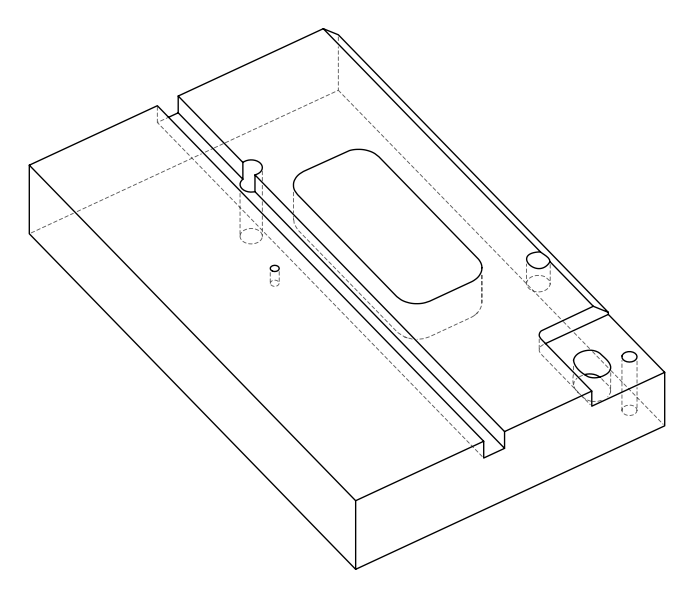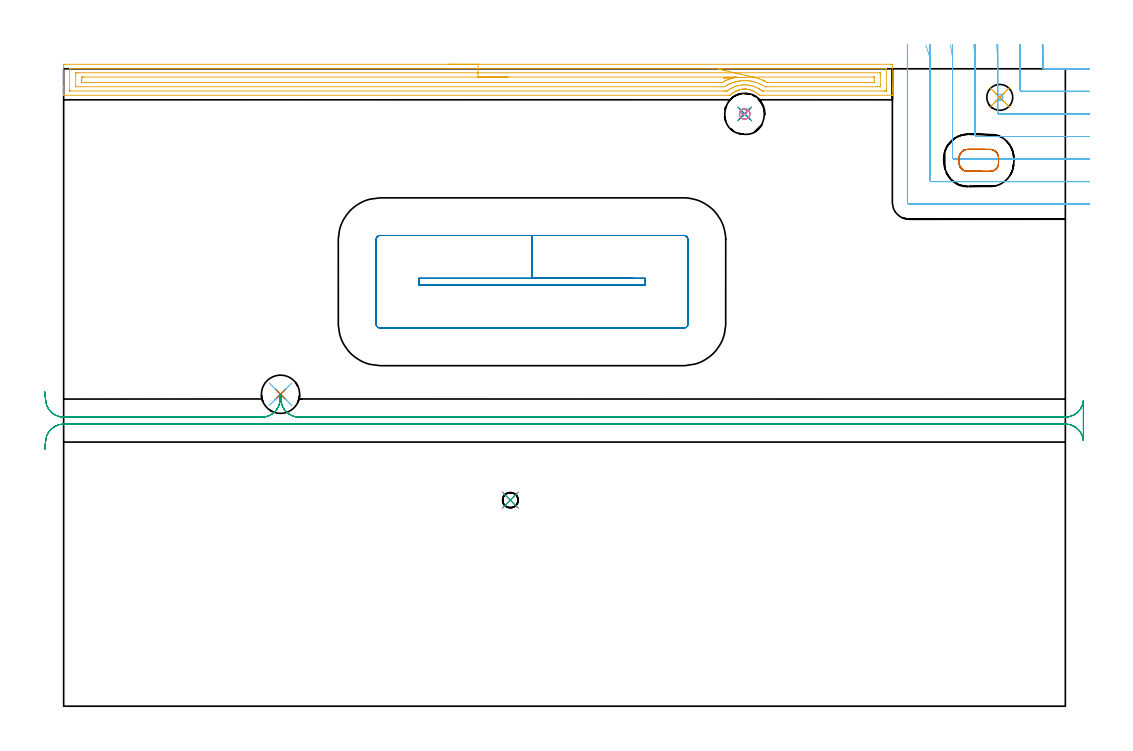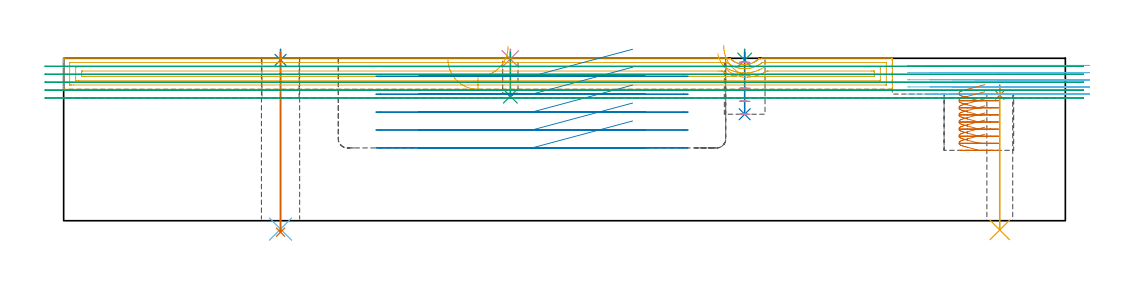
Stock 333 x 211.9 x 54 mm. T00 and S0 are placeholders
(PLAN: 15 operations, 10 tool changes, 29.7 min)
(1 SPOT_DRILL | STEP1HOLE | NXT0321_9005460120000 | 0.03 min | 1229 mm3)
(2 SPOT_DRILL_1 | STEP1HOLE_1 | NXT0321_9005460120000 | 0.03 min | 2 mm3)
(3 SPOT_DRILL_2 | STEP1POCKET | NXT0321_9005460120000 | 0.03 min | 2 mm3)
(4 SPOT_DRILL_3 | STEP1POCKET_1 | NXT0321_9005460120000 | 0.03 min | 0 mm3)
(5 DRILL_THROUGH_HOLE_INTO_CENTER | STEP1HOLE | NXT0301_057 | 0.19 min | 2472 mm3)
(6 DRILL_THROUGH_HOLE_INTO_CENTER_1 | STEP1HOLE_1 | NXT0301_042 | 0.24 min | 2123 mm3)
(7 DRILL_TO_ENLARGE_THROUGH_HOLE | STEP1HOLE_1 | NXT0301_098 | 0.24 min | 4701 mm3)
(8 DRILL_BLIND_HOLE_INTO_CENTER | STEP1POCKET | NXT0301_128 | 0.08 min | 1976 mm3)
(9 DRILL_BLIND_HOLE_INTO_CENTER_1 | STEP1POCKET_1 | NXT0301_022 | 0.06 min | 242 mm3)
(10 MILL_ROUGH_BLIND_HOLE_CONTOUR | STEP1POCKET | NXT0201_013 | Spiral | 0.35 min | 685 mm3)
(11 AREA_MILL | FG_CHAMFER_SURFACE | UGT0205_001 | 9.16 min | 14920 mm3)
(12 MILL_CORNER_NOTCH_RECTANGULAR | CORNER_NOTCH_RECTANGULAR | NXT0201_013 | Follow Part, ap 2.5, ae 75% | 5.51 min | 32553 mm3)
(13 MILL_RECTANGULAR_POCKET | POCKET_RECTANGULAR_STRAIGHT | NXT0201_013 | Follow Part, ap 2.5, ae 75% | 1.27 min | 6498 mm3)
(14 MILL_RECTANGULAR_POCKET_1 | POCKET_RECTANGULAR_STRAIGHT_1 | NXT0201_007 | Follow Part, ap 6.25, ae 75% | 5.08 min | 208420 mm3)
(15 MILL_RECTANGULAR_SLOT | SLOT_RECTANGULAR | NXT0201_011 | Follow Part, ap 3, ae 75% | 7.38 min | 62282 mm3)
(TOOL NXT0321_9005460120000 | NC Spot Drill, 142deg, 12mm, Carbide, Uncoated | D12 PA142 FL30 Z2)
(TOOL NXT0301_057 | Carbide Drill 8.6mm [860.1-0860-026A1-MM 2214] | D8.6 PA140 FL47 Z2)
(TOOL NXT0301_042 | Carbide Drill 7.1mm [860.1-0710-057A1-MM 2214] | D7.1 PA140 FL85 Z2)
(TOOL NXT0301_098 | Carbide Drill 12.7mm [860.1-1270-038A1-MM 2214] | D12.7 PA140 FL60 Z2)
(TOOL NXT0301_128 | Carbide Drill 12mm [861.1-1200-036A1-GP GC34] | D12 PA150 FL37.4 Z2)
(TOOL NXT0301_022 | Carbide Drill 5.1mm [860.1-0510-015A1-MM 2214] | D5.1 PA140 FL28 Z2)
(TOOL NXT0201_013 | ENDMILL 10mm | D10 FL30 Z4)
(TOOL UGT0205_001 | Chamfer Mill 20 x 3 x 45 deg. | D20 FL50 Z2)
(TOOL NXT0201_007 | ENDMILL 25mm [R216.25-25050GCK54P 1620] | D25 R3 FL54 Z5)
(TOOL NXT0201_011 | ENDMILL 12mm [2P460-1200-NA 1630] | D12 FL38 Z6)
(OP 1 SPOT_DRILL)
G17 G21 G94 G90
T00 M6
G54
G17 G0 G90 X311.2 Y202.4 S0 M3
G43 Z64. H0
G94 G81 G98 Z41.73 F250. R45.1
G80
M5
M2
(OP 2 SPOT_DRILL_1)
G17 G21 G94 G90
T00 M6
G54
G17 G0 G90 X72.1 Y103.7 S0 M3
G43 Z64. H0
G94 G81 G98 Z53.453 F250. R57.
G80
M5
M2
(OP 3 SPOT_DRILL_2)
G17 G21 G94 G90
T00 M6
G54
G17 G0 G90 X226.4 Y196.9 S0 M3
G43 Z64. H0
G94 G81 G98 Z53.419 F250. R57.
G80
M5
M2
(OP 4 SPOT_DRILL_3)
G17 G21 G94 G90
T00 M6
G54
G17 G0 G90 X148.5 Y68.5 S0 M3
G43 Z64. H0
G94 G81 G98 Z53.78 F250. R57.
G80
M5
M2
(OP 5 DRILL_THROUGH_HOLE_INTO_CENTER)
G17 G21 G94 G90
T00 M6
G54
G17 G0 G90 X311.2 Y202.4 S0 M3
G43 Z64. H1
G94 G73 G98 Z-3.065 F250. Q7.528 R44.1
G80
M5
M2
(OP 6 DRILL_THROUGH_HOLE_INTO_CENTER_1)
G17 G21 G94 G90
T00 M6
G54
G17 G0 G90 X72.1 Y103.7 S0 M3
G43 Z64. H1
G94 G73 G98 Z-2.792 F250. Q7.099 R56.
G80
M5
M2
(OP 7 DRILL_TO_ENLARGE_THROUGH_HOLE)
G17 G21 G94 G90
T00 M6
G54
G17 G0 G90 X72.1 Y103.7 S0 M3
G43 Z64. H1
G94 G73 G98 Z-3.811 F250. Q11.562 R56.
G80
M5
M2
(OP 8 DRILL_BLIND_HOLE_INTO_CENTER)
G17 G21 G94 G90
T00 M6
G54
G17 G0 G90 X226.4 Y196.9 S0 M3
G43 Z64. H1
G94 G81 G98 Z35.4 F250. R56.
G80
M5
M2
(OP 9 DRILL_BLIND_HOLE_INTO_CENTER_1)
G17 G21 G94 G90
T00 M6
G54
G17 G0 G90 X148.5 Y68.5 S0 M3
G43 Z64. H1
G94 G81 G98 Z41.4 F250. R56.
G80
M5
M2
(OP 10 MILL_ROUGH_BLIND_HOLE_CONTOUR)
G17 G21 G94 G90
T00 M6
G54
G17 G0 G90 X226.4 Y196.9 S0 M3
G43 Z64. H0
Z52.68
G94 G3 X226.991 Y198.059 R0.73 F250.
X225.371 Y198.316 R1.159
X224.984 Y195.871 R1.75
X225.371 Y198.316 R-1.75
X225.178 Y197.094 R0.875
X226.4 Y196.9 R0.875
G0 Z48.36
G3 X226.991 Y198.059 R0.73
X225.371 Y198.316 R1.159
X224.984 Y195.871 R1.75
X225.371 Y198.316 R-1.75
X225.178 Y197.094 R0.875
X226.4 Y196.9 R0.875
G0 Z44.04
G3 X226.991 Y198.059 R0.73
X225.371 Y198.316 R1.159
X224.984 Y195.871 R1.75
X225.371 Y198.316 R-1.75
X225.178 Y197.094 R0.875
X226.4 Y196.9 R0.875
G0 Z39.72
G3 X226.991 Y198.059 R0.73
X225.371 Y198.316 R1.159
X224.984 Y195.871 R1.75
X225.371 Y198.316 R-1.75
X225.178 Y197.094 R0.875
X226.4 Y196.9 R0.875
G0 Z35.4
G3 X226.991 Y198.059 R0.73
X225.371 Y198.316 R1.159
X224.984 Y195.871 R1.75
X225.371 Y198.316 R-1.75
X225.178 Y197.094 R0.875
X226.4 Y196.9 R0.875
G0 Z64.
M5
M2
(OP 11 AREA_MILL)
G17 G21 G94 G90
T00 M6
G54
G17 G0 G90 X127.75 Y213.4 S1061 M3
G43 Z64. H0
Z53.7
G94 G1 X127.788 Z52.828 F250.
X127.902 Z51.964
X128.091 Z51.112
X128.353 Z50.28
X128.687 Z49.474
X129.09 Z48.7
X129.559 Z47.964
X130.09 Z47.272
X130.679 Z46.629
X131.322 Z46.04
X132.014 Z45.508
X132.75 Z45.04
X133.524 Z44.637
X134.33 Z44.303
X135.162 Z44.041
X136.014 Z43.852
X136.878 Z43.738
X137.75 Z43.7
X274.882
X275.429 Y213.395 Z43.703
X275.49 Y213.392 Z43.706
X275.5 Y213.325 Z43.772
Y206.066 Z51.029
Y205.527 Z51.569
Y205.192 Z51.904
Y204.654 Z52.442
Y204.318 Z52.777
Y203.364 Z53.735
X275.497 Y203.23 Z53.862
X275.49 Y203.102 Z53.988
X275.328 Y203.1 Z54.
X232.
X231.242 Y203.104 Z53.99
X231.107 Y203.233 Z53.863
X231.044 Y203.294 Z53.804
X230.903 Y203.414 Z53.686
X230.867 Y203.444 Z53.655
X230.66 Y203.617 Z53.48
X230.606 Y203.663 Z53.435
X230.152 Y204.007 Z53.091
X230.048 Y204.074 Z53.023
X229.767 Y204.237 Z52.86
X229.658 Y204.301 Z52.797
X229.383 Y204.443 Z52.656
X229.259 Y204.507 Z52.593
X228.815 Y204.691 Z52.405
X228.366 Y204.849 Z52.245
X228.16 Y204.912 Z52.185
X227.951 Y204.966 Z52.132
X227.473 Y205.054 Z52.043
X227.171 Y205.093 Z52.005
X227.027 Y205.111 Z51.986
X226.933 Y205.115 Z51.977
X226.888 Y205.116 Z51.973
X226.627 Y205.134 Z51.96
X226.603 Y205.133 Z51.956
X226.58 Y205.135
X226.573 Y205.136
X226.493 Y205.134 Z51.954
X226.471 Y205.133 Z51.953
X226.411 Y205.135 Z51.955
X226.395
X226.134 Z51.961
X226.047 Y205.127 Z51.965
X225.835 Y205.113 Z51.981
X225.747 Y205.107 Z51.988
X225.703 Y205.105 Z51.992
X225.688 Y205.104 Z51.993
X225.523 Y205.078 Z52.013
X225.267 Y205.045 Z52.051
X224.853 Y204.967 Z52.131
X224.848 Z52.132
X224.795 Y204.953 Z52.147
X224.618 Y204.9 Z52.199
X224.407 Y204.834 Z52.258
X224.346 Y204.817 Z52.276
X223.902 Y204.661 Z52.435
X223.726 Y204.583 Z52.516
X223.622 Y204.536 Z52.562
X223.452 Y204.459 Z52.637
X223.364 Y204.412 Z52.681
X223.067 Y204.259 Z52.838
X223.009 Y204.229 Z52.868
X222.754 Y204.075 Z53.023
X222.43 Y203.849 Z53.249
X222.283 Y203.735 Z53.362
X222.117 Y203.609 Z53.49
X221.726 Y203.26 Z53.84
X221.642 Y203.183 Z53.914
X221.55 Y203.104 Z53.99
X221.28 Y203.1 Z54.
X0.171
X0.01 Y203.102 Z53.988
X0.003 Y203.23 Z53.862
X0. Y203.364 Z53.735
Y203.647 Z53.453
Y204.318 Z52.777
Y205.527 Z51.569
Y206.066 Z51.029
Y212.452 Z44.646
X0.006 Y213.056 Z44.042
X0.01 Y213.393 Z43.704
X0.269 Y213.397 Z43.702
X0.618 Y213.4 Z43.7
X137.75
Y211.986 Z45.114
X273.296 Y211.985 Z45.115
X273.446 Y211.983 Z45.117
X273.482 Y211.98 Z45.12
X273.49 Y211.977 Z45.123
X273.494 Y211.968 Z45.132
X273.497 Y211.937 Z45.163
X273.5 Y211.786 Z45.314
Y204.796 Z52.304
X273.498 Y204.664 Z52.436
X273.493 Y204.558 Z52.542
X273.49 Y204.528 Z52.572
X273.48 Y204.521 Z52.579
X273.441 Y204.52 Z52.58
X273.095 Y204.515 Z52.585
X272.894 Y204.514 Z52.586
X272.202
X232.693 Y204.515 Z52.585
X232.347 Y204.517 Z52.583
X232.261 Y204.519 Z52.581
X232.221 Y204.521 Z52.579
X232.171 Y204.556 Z52.544
X232. Y204.68 Z52.42
X231.7 Y204.9 Z52.2
X231.518 Y205.032 Z52.068
X231.268 Y205.192 Z51.908
X231.107 Y205.288 Z51.812
X230.868 Y205.425 Z51.675
X230.416 Y205.652 Z51.448
X230.213 Y205.743 Z51.357
X229.402 Y206.066 Z51.034
X229.32 Y206.095 Z51.005
X229.274 Y206.111 Z50.989
X228.77 Y206.254 Z50.846
X228.427 Y206.334 Z50.766
X228.088 Y206.397 Z50.703
X227.533 Y206.478 Z50.622
X227.065 Y206.524 Z50.576
X226.64 Y206.546 Z50.554
X226.15 Y206.545 Z50.555
X225.747 Y206.524 Z50.576
X225.315 Y206.487 Z50.613
X224.853 Y206.423 Z50.677
X224.545 Y206.367 Z50.733
X224.278 Y206.315 Z50.785
X223.96 Y206.232 Z50.868
X223.828 Y206.195 Z50.905
X223.404 Y206.066 Z51.034
X223.102 Y205.961 Z51.139
X223.067 Y205.946 Z51.154
X222.532 Y205.715 Z51.385
X222.173 Y205.543 Z51.557
X221.939 Y205.421 Z51.679
X221.536 Y205.192 Z51.908
X221.341 Y205.072 Z52.028
X221.28 Y205.031 Z52.069
X220.858 Y204.73 Z52.37
X220.682 Y204.605 Z52.495
X220.556 Y204.521 Z52.579
X220.386 Y204.518 Z52.582
X220.184 Y204.516 Z52.584
X219.493 Y204.514 Z52.586
X219.292
X2.204 Y204.515 Z52.585
X2.054 Y204.517 Z52.583
X2.018 Y204.52 Z52.58
X2.01 Y204.523 Z52.577
X2.006 Y204.533 Z52.567
X2.003 Y204.563 Z52.537
X2. Y204.714 Z52.386
Y211.704 Z45.396
X2.002 Y211.836 Z45.264
X2.007 Y211.942 Z45.158
X2.01 Y211.972 Z45.128
X2.02 Y211.979 Z45.121
X2.059 Y211.98 Z45.12
X2.405 Y211.985 Z45.115
X2.606 Y211.986 Z45.114
X3.298
X137.75
Y210.572 Z46.528
X271.169 Y210.571 Z46.529
X271.308 Y210.57 Z46.53
X271.448 Y210.567 Z46.533
X271.481 Y210.565 Z46.535
X271.49 Y210.545 Z46.555
X271.495 Y210.497 Z46.603
X271.498 Y210.434 Z46.666
X271.5 Y210.247 Z46.853
Y206.752 Z50.348
X271.494 Y206.066 Z51.034
X271.49 Y205.972 Z51.128
X271.486 Y205.935 Z51.165
X271.444 Y205.933 Z51.167
X271.308 Y205.931 Z51.169
X270.555 Y205.929 Z51.171
X270.415 Y205.928 Z51.172
X233.647 Y205.929 Z51.171
X233.366 Y205.932 Z51.168
X233.18 Y205.935 Z51.165
X233.08 Y205.943 Z51.157
X233.046 Y205.965 Z51.135
X232.887 Y206.072 Z51.028
X232. Y206.586 Z50.514
X231.281 Y206.939 Z50.161
X231.107 Y207.014 Z50.086
X230.975 Y207.068 Z50.032
X230.213 Y207.354 Z49.746
X229.597 Y207.543 Z49.557
X229.32 Y207.615 Z49.485
X228.923 Y207.704 Z49.396
X228.445 Y207.795 Z49.305
X228.427 Y207.798 Z49.302
X228.325 Y207.813 Z49.287
X227.533 Y207.907 Z49.193
X227.427 Y207.917 Z49.183
X226.64 Y207.961 Z49.139
X226.488 Y207.962 Z49.138
X226.116 Y207.959 Z49.141
X225.747 Y207.944 Z49.156
X225.621 Y207.936 Z49.164
X224.853 Y207.868 Z49.232
X224.802 Y207.863 Z49.237
X224.44 Y207.813 Z49.287
X224.035 Y207.739 Z49.361
X223.96 Y207.724 Z49.376
X223.599 Y207.645 Z49.455
X223.314 Y207.571 Z49.529
X223.067 Y207.5 Z49.6
X222.631 Y207.365 Z49.735
X222.173 Y207.206 Z49.894
X221.98 Y207.129 Z49.971
X221.519 Y206.939 Z50.161
X221.356 Y206.865 Z50.235
X221.28 Y206.828 Z50.272
X220.767 Y206.567 Z50.533
X220.386 Y206.353 Z50.747
X220.203 Y206.245 Z50.855
X219.915 Y206.066 Z51.034
X219.736 Y205.951 Z51.149
X219.627 Y205.935 Z51.165
X218.6 Y205.929 Z51.171
X4.331
X4.192 Y205.93 Z51.17
X4.052 Y205.934 Z51.166
X4.019 Y205.935 Z51.165
X4.01 Y205.955 Z51.145
X4.005 Y206.003 Z51.097
X4.002 Y206.066 Z51.034
X4. Y206.253 Z50.847
Y209.748 Z47.352
X4.006 Y210.434 Z46.666
X4.01 Y210.528 Z46.572
X4.014 Y210.565 Z46.535
X4.056 Y210.567 Z46.533
X4.192 Y210.569 Z46.531
X4.945 Y210.571 Z46.529
X5.085 Y210.572 Z46.528
X137.75
Y209.157 Z47.943
X222.768
X223.067 Y209.156 Z47.944
X223.483 Y209.153 Z47.947
X223.527 Y209.15 Z47.95
X223.612 Y209.131 Z47.969
X223.526 Y209.112 Z47.988
X223.176 Y209.036 Z48.064
X223.067 Y209.011 Z48.089
X222.803 Y208.945 Z48.155
X222.491 Y208.862 Z48.238
X222.173 Y208.773 Z48.327
X222.106 Y208.753 Z48.347
X221.895 Y208.687 Z48.413
X221.441 Y208.53 Z48.57
X221.28 Y208.471 Z48.629
X220.803 Y208.279 Z48.821
X220.386 Y208.101 Z48.999
X220.187 Y208.008 Z49.092
X219.783 Y207.813 Z49.287
X219.593 Y207.716 Z49.384
X219.493 Y207.663 Z49.437
X219.019 Y207.403 Z49.697
X218.945 Y207.363 Z49.737
X218.898 Y207.35 Z49.75
X218.84 Y207.348 Z49.752
X218.6 Y207.345 Z49.755
X218.187 Y207.343 Z49.757
X217.706
X6.14
X6.092 Y207.344 Z49.756
X6.043 Y207.347 Z49.753
X6.01 Y207.349 Z49.751
X6.008 Y207.393 Z49.707
X6. Y207.792 Z49.308
Y208.666 Z48.434
Y208.687 Z48.413
X6.01 Y209.112 Z47.988
X6.024 Y209.151 Z47.949
X6.103 Y209.153 Z47.947
X6.231 Y209.156 Z47.944
X6.391 Y209.157 Z47.943
X6.872
X137.75
X138.622 Z47.981
X139.487 Z48.095
X140.338 Z48.283
X141.17 Z48.546
X141.976 Z48.88
X142.75 Z49.282
X143.486 Z49.751
X144.178 Z50.282
X144.821 Z50.872
X145.41 Z51.515
X145.942 Z52.207
X146.41 Z52.943
X146.813 Z53.716
X147.147 Z54.522
X147.409 Z55.354
X147.598 Z56.206
X147.712 Z57.071
X147.75 Z57.943
G0 Z64.
X219.461 Y208.801
Z58.305
G1 X219.467 Z57.433
X219.55 Y208.804 Z56.565
X219.707 Y208.81 Z55.707
X219.939 Y208.819 Z54.866
X220.243 Y208.83 Z54.048
X220.617 Y208.843 Z53.26
X221.059 Y208.859 Z52.508
X221.564 Y208.878 Z51.797
X222.129 Y208.898 Z51.132
X222.75 Y208.921 Z50.52
X223.422 Y208.945 Z49.964
X224.14 Y208.972 Z49.469
X224.898 Y208.999 Z49.038
X225.69 Y209.028 Z48.675
X226.512 Y209.058 Z48.383
X227.356 Y209.089 Z48.163
X228.215 Y209.12 Z48.018
X229.084 Y209.152 Z47.948
X229.259 Y209.157 Z47.943
X269.36
X269.408 Y209.156 Z47.944
X269.458 Y209.153 Z47.947
X269.49 Y209.151 Z47.949
X269.492 Y209.107 Z47.993
X269.5 Y208.708 Z48.392
Y207.834 Z49.266
Y207.813 Z49.287
X269.49 Y207.388 Z49.712
X269.476 Y207.349 Z49.751
X269.398 Y207.347 Z49.753
X269.27 Y207.344 Z49.756
X269.109 Y207.343 Z49.757
X268.628
X234.267 Y207.344 Z49.756
X234.028 Y207.346 Z49.754
X233.908 Y207.35 Z49.75
X233.85 Y207.354 Z49.746
X233.787 Y207.387 Z49.713
X233.015 Y207.813 Z49.287
X232.894 Y207.876 Z49.224
X232.763 Y207.941 Z49.159
X232.254 Y208.174 Z48.926
X232. Y208.276 Z48.824
X231.209 Y208.587 Z48.513
X231.107 Y208.622 Z48.478
X230.911 Y208.687 Z48.413
X230.213 Y208.889 Z48.211
X229.932 Y208.962 Z48.138
X229.084 Y209.152 Z47.948
X228.248 Y209.346 Z47.793
X227.402 Y209.542 Z47.714
X226.552 Y209.739 Z47.71
X225.705 Y209.935 Z47.783
X224.867 Y210.129 Z47.931
X224.046 Y210.32 Z48.154
X223.246 Y210.505 Z48.449
X222.474 Y210.684 Z48.814
X221.737 Y210.855 Z49.247
X221.038 Y211.017 Z49.745
X220.385 Y211.169 Z50.303
X219.782 Y211.308 Z50.917
X219.233 Y211.436 Z51.584
X218.743 Y211.549 Z52.296
X218.315 Y211.649 Z53.05
X217.953 Y211.732 Z53.839
X217.659 Y211.801 Z54.658
X217.436 Y211.852 Z55.5
G0 Z64.
M5
M2
(OP 12 MILL_CORNER_NOTCH_RECTANGULAR)
G17 G21 G94 G90
T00 M6
G54
G17 G0 G90 X325.269 Y219.896 S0 M3
G43 Z64.001 H0
Z51.621
G94 G1 X325.433 Y216.9 F250.
G2 X325.5 Y214.445 R45. F500.
G1 Y212.396
G3 X325.996 Y211.9 R0.5
G1 X338.
X341. F250.
G0 Z64.001
X317.723 Y219.894
Z51.621
G1 X317.92 Y216.9
G2 X318. Y214.445 R37.5 F500.
G1 Y204.896
G3 X318.496 Y204.4 R0.5
G1 X338.
X341. F250.
G0 Z64.001
X310.154 Y219.89
Z51.621
G1 X310.399 Y216.9
G2 X310.5 Y214.445 R30. F500.
G1 Y203.098
X310.566 Y203.171
X310.65 Y203.222
G2 X312.07 Y202.873 R0.984
X311.625 Y201.505 R0.999
X310.701 Y201.54 R1.002
X310.5 Y201.705 R1.075
G1 Y197.397
G3 X310.997 Y196.9 R0.5
G1 X338.
X341. F250.
G0 Z64.001
X302.538 Y219.882
Z51.621
G1 X302.866 Y216.9
G2 X303. Y214.445 R22.5 F500.
G1 Y189.897
G3 X303.497 Y189.4 R0.5
G1 X338.
X341. F250.
G0 Z64.001
X294.807 Y219.86
Z51.621
G1 X295.298 Y216.9
G2 X295.5 Y214.445 R15. F500.
G1 Y182.397
G3 X295.997 Y181.9 R0.5
G1 X338.
X341. F250.
G0 Z64.001
X286.605 Y219.735
Z51.621
G1 X287.587 Y216.9
G2 X288. Y214.445 R7.5 F500.
G1 Y174.897
G3 X288.497 Y174.4 R0.5
G1 X338.
X341. F250.
G0 Z64.001
X280.5 Y217.445
Z51.621
G1 Y214.445
Y167.5 F500.
G3 X281.1 Y166.9 R0.6
G1 X338.
X341. F250.
G0 Z64.001
X325.474 Y219.9
Z49.241
G1 X325.499 Y216.9
G2 X325.5 Y216.536 R45. F500.
G1 Y212.396
G3 X325.996 Y211.9 R0.5
G1 X338.
X341. F250.
G0 Z64.001
X317.969 Y219.9
Z49.241
G1 X317.998 Y216.9
G2 X318. Y216.536 R37.5 F500.
G1 Y204.896
G3 X318.496 Y204.4 R0.5
G1 X338.
X341. F250.
G0 Z64.001
X310.461 Y219.9
Z49.241
G1 X310.498 Y216.9
G2 X310.5 Y216.536 R30. F500.
G1 Y203.098
X310.566 Y203.171
X310.65 Y203.222
G2 X312.07 Y202.873 R0.984
X311.625 Y201.505 R0.999
X310.701 Y201.54 R1.002
X310.5 Y201.705 R1.075
G1 Y197.397
G3 X310.997 Y196.9 R0.5
G1 X338.
X341. F250.
G0 Z64.001
X302.948 Y219.9
Z49.241
G1 X302.997 Y216.9
G2 X303. Y216.536 R22.5 F500.
G1 Y189.897
G3 X303.497 Y189.4 R0.5
G1 X338.
X341. F250.
G0 Z64.001
X295.423 Y219.899
Z49.241
G1 X295.496 Y216.9
G2 X295.5 Y216.536 R15. F500.
G1 Y182.397
G3 X295.997 Y181.9 R0.5
G1 X338.
X341. F250.
G0 Z64.001
X287.845 Y219.896
Z49.241
G1 X287.991 Y216.9
G2 X288. Y216.536 R7.5 F500.
G1 Y174.897
G3 X288.497 Y174.4 R0.5
G1 X338.
X341. F250.
G0 Z64.001
X280.5 Y219.536
Z49.241
G1 Y216.536
Y167.5 F500.
G3 X281.1 Y166.9 R0.6
G1 X338.
X341. F250.
G0 Z64.001
X325.5 Y219.9
Z46.86
G1 Y216.9
Y212.396 F500.
G3 X325.996 Y211.9 R0.5
G1 X338.
X341. F250.
G0 Z64.001
X318. Y219.9
Z46.86
G1 Y216.9
Y204.896 F500.
G3 X318.496 Y204.4 R0.5
G1 X338.
X341. F250.
G0 Z64.001
X310.5 Y219.9
Z46.86
G1 Y216.9
Y203.098 F500.
X310.566 Y203.172
X310.65 Y203.222
G2 X312.07 Y202.873 R0.984
X311.625 Y201.505 R0.999
X310.701 Y201.54 R1.002
X310.5 Y201.705 R1.073
G1 Y197.397
G3 X310.997 Y196.9 R0.5
G1 X338.
X341. F250.
G0 Z64.001
X303. Y219.9
Z46.86
G1 Y216.9
Y189.897 F500.
G3 X303.497 Y189.4 R0.5
G1 X338.
X341. F250.
G0 Z64.001
X295.5 Y219.9
Z46.86
G1 Y216.9
Y182.397 F500.
G3 X295.997 Y181.9 R0.5
G1 X338.
X341. F250.
G0 Z64.001
X288. Y219.9
Z46.86
G1 Y216.9
Y174.897 F500.
G3 X288.497 Y174.4 R0.5
G1 X338.
X341. F250.
G0 Z64.001
X280.5 Y219.9
Z46.86
G1 Y216.9
Y167.5 F500.
G3 X281.1 Y166.9 R0.6
G1 X338.
X341. F250.
G0 Z64.001
X325.5 Y219.9
Z44.48
G1 Y216.9
Y212.396 F500.
G3 X325.996 Y211.9 R0.5
G1 X338.
X341. F250.
G0 Z64.001
X318. Y219.9
Z44.48
G1 Y216.9
Y204.896 F500.
G3 X318.496 Y204.4 R0.5
G1 X338.
X341. F250.
G0 Z64.001
X310.5 Y219.9
Z44.48
G1 Y216.9
Y203.098 F500.
X310.566 Y203.172
X310.65 Y203.222
G2 X312.07 Y202.873 R0.984
X311.757 Y201.582 R0.999
G1 X311.699 Y201.533
X311.628 Y201.506
G2 X311.077 Y201.416 R1.001
X310.701 Y201.54 R1.002
X310.5 Y201.705 R1.073
G1 Y197.397
G3 X310.997 Y196.9 R0.5
G1 X338.
X341. F250.
G0 Z64.001
X303. Y219.9
Z44.48
G1 Y216.9
Y189.897 F500.
G3 X303.497 Y189.4 R0.5
G1 X338.
X341. F250.
G0 Z64.001
X295.5 Y219.9
Z44.48
G1 Y216.9
Y182.397 F500.
G3 X295.997 Y181.9 R0.5
G1 X338.
X341. F250.
G0 Z64.001
X288. Y219.9
Z44.48
G1 Y216.9
Y174.897 F500.
G3 X288.497 Y174.4 R0.5
G1 X338.
X341. F250.
G0 Z64.001
X280.5 Y219.9
Z44.48
G1 Y216.9
Y167.5 F500.
G3 X281.1 Y166.9 R0.6
G1 X338.
X341. F250.
G0 Z64.001
X325.5 Y219.9
Z42.1
G1 Y216.9
Y212.396 F500.
G3 X325.996 Y211.9 R0.5
G1 X338.
X341. F250.
G0 Z64.001
X318. Y219.9
Z42.1
G1 Y216.9
Y204.896 F500.
G3 X318.496 Y204.4 R0.5
G1 X338.
X341. F250.
G0 Z64.001
X310.5 Y219.9
Z42.1
G1 Y216.9
Y197.397 F500.
G3 X310.997 Y196.9 R0.5
G1 X338.
X341. F250.
G0 Z64.001
X303. Y219.9
Z42.1
G1 Y216.9
Y189.897 F500.
G3 X303.497 Y189.4 R0.5
G1 X338.
X341. F250.
G0 Z64.001
X295.5 Y219.9
Z42.1
G1 Y216.9
Y182.397 F500.
G3 X295.997 Y181.9 R0.5
G1 X338.
X341. F250.
G0 Z64.001
X288. Y219.9
Z42.1
G1 Y216.9
Y174.897 F500.
G3 X288.497 Y174.4 R0.5
G1 X338.
X341. F250.
G0 Z64.001
X280.5 Y219.9
Z42.1
G1 Y216.9
Y167.5 F500.
G3 X281.1 Y166.9 R0.6
G1 X338.
X341. F250.
G0 Z64.001
M5
M2
(OP 13 MILL_RECTANGULAR_POCKET)
G17 G21 G94 G90
T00 M6
G54
G17 G0 G90 X306.228 Y185.1 S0 M3
G43 Z64.001 H0
Z45.231
G94 G1 X300.5 Z43.697 F250.
X300.333 Z43.652
X299.885 Y185.037 Z43.531
X299.454 Y184.903 Z43.41
X299.049 Y184.701 Z43.288
X298.683 Y184.437 Z43.167
X298.363 Y184.117 Z43.046
X298.099 Y183.751 Z42.925
X297.897 Y183.346 Z42.804
X297.763 Y182.915 Z42.683
X297.7 Y182.467 Z42.562
Y180.433 Z42.017
X297.763 Y179.985 Z41.896
X297.897 Y179.554 Z41.775
X298.099 Y179.149 Z41.654
X298.363 Y178.783 Z41.533
X298.683 Y178.463 Z41.411
X299.049 Y178.199 Z41.29
X299.454 Y177.997 Z41.169
X299.885 Y177.863 Z41.048
X300.333 Y177.8 Z40.927
X300.5 Z40.882
X304.25 Z39.877
X308. F500.
G3 X310.8 Y180.6 R2.8
G1 Y182.3
G3 X308. Y185.1 R2.8
G1 X300.5
G3 X297.7 Y182.3 R2.8
G1 Y180.6
G3 X300.5 Y177.8 R2.8
G1 X304.25
X305.25
G0 X306.228 Y185.1 Z42.877
G1 X300.5 Z41.343 F250.
X300.333 Z41.298
X299.885 Y185.037 Z41.177
X299.454 Y184.903 Z41.056
X299.049 Y184.701 Z40.935
X298.683 Y184.437 Z40.813
X298.363 Y184.117 Z40.692
X298.099 Y183.751 Z40.571
X297.897 Y183.346 Z40.45
X297.763 Y182.915 Z40.329
X297.7 Y182.467 Z40.208
Y180.433 Z39.663
X297.763 Y179.985 Z39.542
X297.897 Y179.554 Z39.421
X298.099 Y179.149 Z39.3
X298.363 Y178.783 Z39.179
X298.683 Y178.463 Z39.058
X299.049 Y178.199 Z38.936
X299.454 Y177.997 Z38.815
X299.885 Y177.863 Z38.694
X300.333 Y177.8 Z38.573
X300.5 Z38.528
X304.25 Z37.524
X308. F500.
G3 X310.8 Y180.6 R2.8
G1 Y182.3
G3 X308. Y185.1 R2.8
G1 X300.5
G3 X297.7 Y182.3 R2.8
G1 Y180.6
G3 X300.5 Y177.8 R2.8
G1 X304.25
X305.25
G0 X306.228 Y185.1 Z40.524
G1 X300.5 Z38.989 F250.
X300.333 Z38.944
X299.885 Y185.037 Z38.823
X299.454 Y184.903 Z38.702
X299.049 Y184.701 Z38.581
X298.683 Y184.437 Z38.46
X298.363 Y184.117 Z38.338
X298.099 Y183.751 Z38.217
X297.897 Y183.346 Z38.096
X297.763 Y182.915 Z37.975
X297.7 Y182.467 Z37.854
Y180.433 Z37.309
X297.763 Y179.985 Z37.188
X297.897 Y179.554 Z37.067
X298.099 Y179.149 Z36.946
X298.363 Y178.783 Z36.825
X298.683 Y178.463 Z36.704
X299.049 Y178.199 Z36.583
X299.454 Y177.997 Z36.461
X299.885 Y177.863 Z36.34
X300.333 Y177.8 Z36.219
X300.5 Z36.174
X304.25 Z35.17
X308. F500.
G3 X310.8 Y180.6 R2.8
G1 Y182.3
G3 X308. Y185.1 R2.8
G1 X300.5
G3 X297.7 Y182.3 R2.8
G1 Y180.6
G3 X300.5 Y177.8 R2.8
G1 X304.25
X305.25
G0 X306.228 Y185.1 Z38.17
G1 X300.5 Z36.635 F250.
X300.333 Z36.59
X299.885 Y185.037 Z36.469
X299.454 Y184.903 Z36.348
X299.049 Y184.701 Z36.227
X298.683 Y184.437 Z36.106
X298.363 Y184.117 Z35.985
X298.099 Y183.751 Z35.863
X297.897 Y183.346 Z35.742
X297.763 Y182.915 Z35.621
X297.7 Y182.467 Z35.5
Y180.433 Z34.955
X297.763 Y179.985 Z34.834
X297.897 Y179.554 Z34.713
X298.099 Y179.149 Z34.592
X298.363 Y178.783 Z34.471
X298.683 Y178.463 Z34.35
X299.049 Y178.199 Z34.229
X299.454 Y177.997 Z34.108
X299.885 Y177.863 Z33.986
X300.333 Y177.8 Z33.865
X300.5 Z33.821
X304.25 Z32.816
X308. F500.
G3 X310.8 Y180.6 R2.8
G1 Y182.3
G3 X308. Y185.1 R2.8
G1 X300.5
G3 X297.7 Y182.3 R2.8
G1 Y180.6
G3 X300.5 Y177.8 R2.8
G1 X304.25
X305.25
G0 X306.228 Y185.1 Z35.816
G1 X300.5 Z34.281 F250.
X300.333 Z34.236
X299.885 Y185.037 Z34.115
X299.454 Y184.903 Z33.994
X299.049 Y184.701 Z33.873
X298.683 Y184.437 Z33.752
X298.363 Y184.117 Z33.631
X298.099 Y183.751 Z33.51
X297.897 Y183.346 Z33.388
X297.763 Y182.915 Z33.267
X297.7 Y182.467 Z33.146
Y180.433 Z32.601
X297.763 Y179.985 Z32.48
X297.897 Y179.554 Z32.359
X298.099 Y179.149 Z32.238
X298.363 Y178.783 Z32.117
X298.683 Y178.463 Z31.996
X299.049 Y178.199 Z31.875
X299.454 Y177.997 Z31.754
X299.885 Y177.863 Z31.633
X300.333 Y177.8 Z31.511
X300.5 Z31.467
X304.25 Z30.462
X308. F500.
G3 X310.8 Y180.6 R2.8
G1 Y182.3
G3 X308. Y185.1 R2.8
G1 X300.5
G3 X297.7 Y182.3 R2.8
G1 Y180.6
G3 X300.5 Y177.8 R2.8
G1 X304.25
X305.25
G0 X306.228 Y185.1 Z33.462
G1 X300.5 Z31.927 F250.
X300.333 Z31.882
X299.885 Y185.037 Z31.761
X299.454 Y184.903 Z31.64
X299.049 Y184.701 Z31.519
X298.683 Y184.437 Z31.398
X298.363 Y184.117 Z31.277
X298.099 Y183.751 Z31.156
X297.897 Y183.346 Z31.035
X297.763 Y182.915 Z30.913
X297.7 Y182.467 Z30.792
Y180.433 Z30.247
X297.763 Y179.985 Z30.126
X297.897 Y179.554 Z30.005
X298.099 Y179.149 Z29.884
X298.363 Y178.783 Z29.763
X298.683 Y178.463 Z29.642
X299.049 Y178.199 Z29.521
X299.454 Y177.997 Z29.4
X299.885 Y177.863 Z29.279
X300.333 Y177.8 Z29.158
X300.5 Z29.113
X304.25 Z28.108
X308. F500.
G3 X310.8 Y180.6 R2.8
G1 Y182.3
G3 X308. Y185.1 R2.8
G1 X300.5
G3 X297.7 Y182.3 R2.8
G1 Y180.6
G3 X300.5 Y177.8 R2.8
G1 X304.25
X305.25
G0 X306.228 Y185.1 Z31.108
G1 X300.5 Z29.573 F250.
X300.333 Z29.528
X299.885 Y185.037 Z29.407
X299.454 Y184.903 Z29.286
X299.049 Y184.701 Z29.165
X298.683 Y184.437 Z29.044
X298.363 Y184.117 Z28.923
X298.099 Y183.751 Z28.802
X297.897 Y183.346 Z28.681
X297.763 Y182.915 Z28.56
X297.7 Y182.467 Z28.438
Y180.433 Z27.893
X297.763 Y179.985 Z27.772
X297.897 Y179.554 Z27.651
X298.099 Y179.149 Z27.53
X298.363 Y178.783 Z27.409
X298.683 Y178.463 Z27.288
X299.049 Y178.199 Z27.167
X299.454 Y177.997 Z27.046
X299.885 Y177.863 Z26.925
X300.333 Y177.8 Z26.804
X300.5 Z26.759
X304.25 Z25.754
X308. F500.
G3 X310.8 Y180.6 R2.8
G1 Y182.3
G3 X308. Y185.1 R2.8
G1 X300.5
G3 X297.7 Y182.3 R2.8
G1 Y180.6
G3 X300.5 Y177.8 R2.8
G1 X304.25
X305.25
G0 X306.228 Y185.1 Z28.754
G1 X300.5 Z27.219 F250.
X300.333 Z27.174
X299.885 Y185.037 Z27.053
X299.454 Y184.903 Z26.932
X299.049 Y184.701 Z26.811
X298.683 Y184.437 Z26.69
X298.363 Y184.117 Z26.569
X298.099 Y183.751 Z26.448
X297.897 Y183.346 Z26.327
X297.763 Y182.915 Z26.206
X297.7 Y182.467 Z26.085
Y180.433 Z25.539
X297.763 Y179.985 Z25.418
X297.897 Y179.554 Z25.297
X298.099 Y179.149 Z25.176
X298.363 Y178.783 Z25.055
X298.683 Y178.463 Z24.934
X299.049 Y178.199 Z24.813
X299.454 Y177.997 Z24.692
X299.885 Y177.863 Z24.571
X300.333 Y177.8 Z24.45
X300.5 Z24.405
X304.25 Z23.4
X308. F500.
G3 X310.8 Y180.6 R2.8
G1 Y182.3
G3 X308. Y185.1 R2.8
G1 X300.5
G3 X297.7 Y182.3 R2.8
G1 Y180.6
G3 X300.5 Y177.8 R2.8
G1 X304.25
X305.25
G0 Z64.001
M5
M2
(OP 14 MILL_RECTANGULAR_POCKET_1)
G17 G21 G94 G90
T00 M6
G54
G17 G0 G90 X189.14 Y142.25 S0 M3
G43 Z64.001 H1
Z57.001
G94 G1 X155.7 Z48.041 F250.
X118.05 F500.
Y139.95
X193.35
Y142.25
X155.7
Y156.5
X105.3
G3 X103.8 Y155. R1.5
G1 Y127.2
G3 X105.3 Y125.7 R1.5
G1 X206.1
G3 X207.6 Y127.2 R1.5
G1 Y155.
G3 X206.1 Y156.5 R1.5
G1 X155.7
X154.7
G0 X189.14 Y142.25 Z51.041
G1 X155.7 Z42.081 F250.
X118.05 F500.
Y139.95
X193.35
Y142.25
X155.7
Y156.5
X105.3
G3 X103.8 Y155. R1.5
G1 Y127.2
G3 X105.3 Y125.7 R1.5
G1 X206.1
G3 X207.6 Y127.2 R1.5
G1 Y155.
G3 X206.1 Y156.5 R1.5
G1 X155.7
X154.7
G0 X189.14 Y142.25 Z45.081
G1 X155.7 Z36.12 F250.
X118.05 F500.
Y139.95
X193.35
Y142.25
X155.7
Y156.5
X105.3
G3 X103.8 Y155. R1.5
G1 Y127.2
G3 X105.3 Y125.7 R1.5
G1 X206.1
G3 X207.6 Y127.2 R1.5
G1 Y155.
G3 X206.1 Y156.5 R1.5
G1 X155.7
X154.7
G0 X189.14 Y142.25 Z39.12
G1 X155.7 Z30.16 F250.
X118.05 F500.
Y139.95
X193.35
Y142.25
X155.7
Y156.5
X105.3
G3 X103.8 Y155. R1.5
G1 Y127.2
G3 X105.3 Y125.7 R1.5
G1 X206.1
G3 X207.6 Y127.2 R1.5
G1 Y155.
G3 X206.1 Y156.5 R1.5
G1 X155.7
X154.7
G0 X189.14 Y142.25 Z33.16
G1 X155.7 Z24.2 F250.
X118.05 F500.
Y139.95
X193.35
Y142.25
X155.7
Y156.5
X105.3
G3 X103.8 Y155. R1.5
G1 Y127.2
G3 X105.3 Y125.7 R1.5
G1 X206.1
G3 X207.6 Y127.2 R1.5
G1 Y155.
G3 X206.1 Y156.5 R1.5
G1 X155.7
X154.7
G0 Z64.001
M5
M2
(OP 15 MILL_RECTANGULAR_SLOT)
G17 G21 G94 G90
T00 M6
G54
G17 G0 G90 X-6.27 Y85.414 S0 M3
G43 Z64.001 H1
Z51.36
G94 G1 X-5.97 Y88.399 F250.
G2 X0. Y93.8 R6. F500.
G1 X333.
G2 X338.97 Y88.399 R6.
G1 X339.
Y101.501
X338.97
G2 X333. Y96.1 R6.
G1 X78.245
G2 X72.419 Y103.532 R6.
G1 X72.41 Y103.537
G2 X71.79 Y103.537 R0.35
G1 X71.781 Y103.532
G2 X65.955 Y96.1 R6.
G1 X0.
G2 X-5.97 Y101.501 R6.
G1 X-6.27 Y104.486 F250.
G0 Y85.414 Z48.72
G1 X-5.97 Y88.399
G2 X0. Y93.8 R6. F500.
G1 X333.
G2 X338.97 Y88.399 R6.
G1 X339.
Y101.501
X338.97
G2 X333. Y96.1 R6.
G1 X78.245
G2 X72.419 Y103.532 R6.
G1 X72.41 Y103.537
G2 X71.79 Y103.537 R0.35
G1 X71.781 Y103.532
G2 X65.955 Y96.1 R6.
G1 X0.
G2 X-5.97 Y101.501 R6.
G1 X-6.27 Y104.486 F250.
G0 Y85.414 Z46.08
G1 X-5.97 Y88.399
G2 X0. Y93.8 R6. F500.
G1 X333.
G2 X338.97 Y88.399 R6.
G1 X339.
Y101.501
X338.97
G2 X333. Y96.1 R6.
G1 X78.245
G2 X72.419 Y103.532 R6.
G1 X72.41 Y103.537
G2 X71.79 Y103.537 R0.35
G1 X71.781 Y103.532
G2 X65.955 Y96.1 R6.
G1 X0.
G2 X-5.97 Y101.501 R6.
G1 X-6.27 Y104.486 F250.
G0 Y85.414 Z43.44
G1 X-5.97 Y88.399
G2 X0. Y93.8 R6. F500.
G1 X333.
G2 X338.97 Y88.399 R6.
G1 X339.
Y101.501
X338.97
G2 X333. Y96.1 R6.
G1 X78.245
G2 X72.419 Y103.532 R6.
G1 X72.41 Y103.537
G2 X71.79 Y103.537 R0.35
G1 X71.781 Y103.532
G2 X65.955 Y96.1 R6.
G1 X0.
G2 X-5.97 Y101.501 R6.
G1 X-6.27 Y104.486 F250.
G0 Y85.414 Z40.8
G1 X-5.97 Y88.399
G2 X0. Y93.8 R6. F500.
G1 X333.
G2 X338.97 Y88.399 R6.
G1 X339.
Y101.501
X338.97
G2 X333. Y96.1 R6.
G1 X78.245
G2 X72.419 Y103.532 R6.
G1 X72.41 Y103.537
G2 X71.79 Y103.537 R0.35
G1 X71.781 Y103.532
G2 X65.955 Y96.1 R6.
G1 X0.
G2 X-5.97 Y101.501 R6.
G1 X-6.27 Y104.486 F250.
G0 Z64.001
M5
M2
